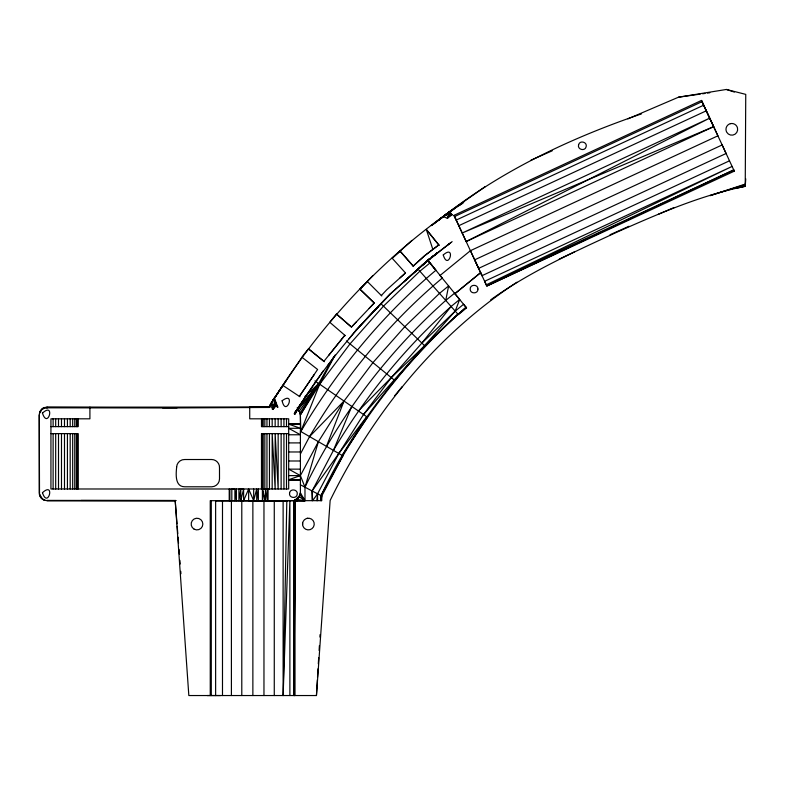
<?xml version="1.0" encoding="UTF-8"?>
<svg xmlns="http://www.w3.org/2000/svg" width="785" height="785" viewBox="0 0 785 785"><rect width="100%" height="100%" fill="white"/><g stroke="black" fill="none" stroke-linecap="round" stroke-linejoin="round"><path stroke-width="1.18" d="M295.003 500.663L294.139 695.539L293.973 500.663M300.4 484.796L304.982 487.2C339.1 416.462 387.211 352.769 445.743 300.429L448.618 285.936L439.472 293.394L404.805 326.658L372.924 362.641L344.026 401.047L318.386 441.68L304.982 487.2L304.982 500.663L294.856 500.634L294.139 695.539L294.228 500.663M210.252 695.539L210.252 500.683L294.139 500.663L294.139 695.539L294.444 500.663L299.37 496.777L300.4 492.882L300.4 414.912L299.37 411.026L297.436 408.956L294.316 413.803L294.924 414.156L297.701 408.592C324.009 366.821 355.634 328.748 390.43 293.816L430.101 258.422M295.003 695.539L295.003 500.182L294.139 695.539L294.552 500.663M294.139 695.539L294.66 500.663M641.482 113.884C572.873 137.355 506.315 168.363 448.451 212.519L443.142 216.66L448.412 212.568L452.013 214.697L447.411 218.25L443.142 216.66L448.794 212.293L450.806 215.6L452.013 214.697L449.638 211.607L431.328 225.619L455.486 207.976M274.269 695.539L274.269 500.663L283.12 500.751L283.12 695.539L286.819 500.683L215.63 500.683L215.63 695.539M283.12 695.539L289.881 500.683L289.881 695.539M302.559 524.615L302.617 523.095M177.017 523.821L175.202 500.683L188.832 695.539L316.443 695.539L317.385 679.702M317.523 677.269L318.033 668.741M318.317 663.865L318.671 657.781M319.102 650.471L319.397 645.594M319.897 637.077L320.045 634.633M316.443 695.539L330.151 500.438C372.571 413.675 435.783 335.342 516.952 282.198M627.882 118.869L678.525 97.183L726.4 89.461L745.75 94.377L745.23 186.31C700.406 195.416 658.527 213.726 616.892 232.183C573.599 252.211 529.571 271.904 490.674 299.841M745.75 178.833L745.23 186.31L735.673 188.4M439.09 219.692L448.363 212.686L447.283 214.06L446.979 213.677C375.76 264.545 316.021 330.505 270.246 404.923L272.974 409.417L274.063 406.071L275.064 405.727L274.456 405.384M333.615 356.89L318.72 383.541L298.123 409.417L297.701 408.592L296.328 411.634L295.464 411.889L294.924 414.156L294.709 413.077L297.917 409.24L298.496 407.435M295.484 411.86L295.346 413.44L294.709 413.077L295.464 411.889L295.003 412.557L295.346 413.44L300.851 403.971M274.426 400.487L274.573 405.207L272.356 409.073L273.72 408.121L274.436 405.462M316.846 500.663L317.572 493.814L338.816 453.495L363.524 414.519L391.264 377.614L421.879 343.074L451.1 306.474L459.647 299.477L454.554 293.217L445.743 300.429L417.581 268.617M175.889 500.663L47.031 500.663C42.861 500.693 39.191 497.052 39.25 492.872L39.25 414.912C39.191 410.732 42.871 407.121 47.031 407.13L269.392 407.13M300.145 494.903C285.603 510.073 301.96 496.581 300.4 492.872L304.982 500.663L294.571 500.447L296.71 499.476L304.982 500.663L300.145 494.903L300.4 492.882M294.767 500.663L304.982 500.663L299.37 496.777L298.094 498.387M89.912 407.13L89.912 418.817L50.937 418.817L50.937 488.986L288.684 488.986L288.684 418.817L249.728 418.817L249.728 407.13L268.97 407.179L271.06 403.5L276.34 406.188L275.211 405.511L273.72 408.121L273.111 407.778L274.269 407.13L274.063 406.071L273.072 407.847L273.494 407.101L274.74 407.189C272.218 408.092 274.22 406.218 272.356 409.073M457.586 206.514L448.451 212.519L451.11 215.384L450.472 214.521L447.411 218.25L448.794 212.293L449.903 214.315M240.809 500.683L243.615 488.986L238.925 488.986L238.925 500.683L240.809 488.986L240.809 500.683L243.625 500.663L248.639 488.986L253.673 500.663L258.363 500.663L258.363 488.986L256.705 500.683L256.695 488.986L253.673 500.663L253.673 488.986M268.97 407.179L274.358 398.123L277.811 407.101L274.573 405.207L270.246 404.923L275.152 405.551L277.811 407.101M272.935 408.072L273.494 407.101L273.72 408.121L272.846 408.259L274.573 405.207L272.856 408.22L275.211 405.511L274.475 400.507M42.262 409.073L39.515 412.9L41.526 409.417L43.126 408.19L47.031 407.395L177.096 407.808M459.647 299.477L455.212 311.115L363.524 414.519M380.97 303.756L421.879 343.074L455.212 311.115L463.582 304.286L466.054 307.288C417.355 349.708 375.76 400.252 342.878 455.84L326.452 446.361L344.026 401.047L314.932 380.921M312.116 500.663L312.116 490.949L333.429 450.384L351.768 406.404L344.026 401.047L309.565 436.578L300.4 453.995M300.4 431.289L309.565 436.578C344.831 377.065 389.095 322.557 442.249 278.116L427.864 260.208L403.725 281.893L428.188 259.874L450.884 242.575M446.371 214.962L446.979 213.677L433.516 223.96M294.316 413.803L294.709 413.077M294.493 413.499L294.748 412.988M300.4 432.319L300.822 431.514C336.736 370.962 381.765 315.501 435.871 270.305L427.835 260.218M445.743 300.429L458.332 314.638L466.545 307.926L466.054 307.288C406.149 360.109 355.095 423.125 321.026 495.659L321.026 500.663M335.146 354.997L319.672 384.199L300.4 414.912C299.939 413.528 299.183 407.513 296.71 410.064M300.4 480.283L288.684 480.283L300.4 479.753L288.684 479.753L300.4 475.612L318.386 441.68L309.565 436.578M274.74 407.189L273.151 407.729L274.367 405.56L273.415 407.248L273.72 408.121L273.494 407.101L272.856 408.2L273.494 407.101L274.191 407.248M273.062 407.866L274.573 405.207M272.974 409.417L275.152 405.551L274.358 398.123L271.06 403.5L273.052 405.286M273.474 405.345L271.06 403.5L272.101 401.665L303.432 355.065L308.476 348.834L324.411 361.738M275.182 405.541L274.269 407.13L275.427 405.089M274.269 407.13L275.407 405.129M300.773 404.059L295.994 411.075L296.573 410.27M300.4 414.912L318.72 383.541L304.943 396.484M447.411 218.25L449.982 213.844L450.462 215.325L452.013 214.697L449.864 214.482L448.794 212.293L450.031 214.717L452.013 214.697L450.806 215.6M273.357 407.356L273.494 407.13M273.278 407.484L274.74 407.101L272.856 407.101L273.631 407.101M271.796 402.322L274.358 398.123L271.06 403.5M44.735 407.847L269.392 407.395M300.145 413.028L318.72 383.541L297.927 409.27L297.289 407.395M333.429 450.384C365.005 396.719 404.726 348.04 451.1 306.474M272.101 401.665L282.865 385.425L299.919 396.739M342.191 455.457L367.38 417.178L351.768 406.404M273.759 399.182L286.456 380.068M314.226 374.563L299.37 396.376L317.611 369.48L301.97 357.244M323.312 370.805L295.003 412.557L295.651 411.615L295.346 413.44L294.856 412.832M297.525 408.848L308.162 393.207M435.871 270.305L427.766 260.424L429.866 258.667L422.094 265.369L427.864 260.208M295.906 411.222L296.455 410.408M299.37 411.026L318.72 383.541M366.693 416.717L338.816 453.495L312.116 490.949L312.646 500.663L317.572 493.814L321.762 496.002L321.762 500.663L215.63 500.683M328.159 364.78L332.762 359.039M348.982 338.865L355.556 330.671L390.43 293.816L429.964 258.55M372.757 275.663L359.981 289.174L374.239 303.01L351.454 327.08L336.471 314.01L329.798 322.292L345.331 335.705M328.552 355.546L344.841 335.283L323.891 361.345L308.476 348.834M394.472 395.993L402.263 386.583M381.333 295.523L386.603 289.91L405.492 272.954L392.176 258.236L400.065 251.092L413.175 266.076L424.685 255.674L438.786 244.92L426.314 229.456L432.859 249.444L424.685 255.674L413.175 266.076M373.14 312.116L355.585 330.662M390.43 293.816L375.495 309.604M351.454 327.08L356.508 321.732M369.195 308.358L374.239 303.01M378.144 306.817L366.968 318.612M358.421 410.987L391.264 377.614L457.783 314.029M445.615 215.728L446.263 215.08L444.771 215.375M294.944 412.704L295.346 413.44L296.328 411.634L295.827 411.34M392.176 258.236L411.958 240.396M400.016 277.89L405.492 272.954M416.757 270.177L427.756 260.267L429.905 263.014L419.867 271.208L383.482 306.14L350.012 343.899L319.672 384.199L300.822 431.514L300.4 415.216M422.094 265.369L449.52 243.635M734.309 171.159L733.739 169.943L486.278 284.847L732.101 166.42L484.61 281.295L486.837 286.044L734.309 171.159L701.476 100.451L713.643 126.65L466.162 241.544L454.005 215.345L701.476 100.451L717.902 135.815L470.411 250.69L440.061 275.466L466.545 307.926M480.626 272.67L454.908 293.678L480.626 272.67L482.01 275.682L729.5 160.807M272.758 407.179L273.631 406.875M428.561 259.786L430.151 258.5M432.142 256.989L433.889 255.616L431.946 257.048M427.766 260.424L429.837 258.697M435.351 254.526L437.245 253.055L435.41 254.399M435.204 254.654L437.068 253.221M435.332 254.595L437.265 253.104M443.142 216.66L448.372 212.647M434.861 254.85L436.803 253.359M432.859 249.444L438.786 244.92M431.76 257.156L437.265 252.956M447.293 245.312L452.14 241.613M438.187 220.389L441.798 217.651M431.927 257.058L433.801 255.655M296.661 410.133L297.927 409.27M449.638 211.607L485.248 186.575M457.527 206.632L462.61 203.276M459.617 205.179L463.68 202.501M39.78 412.812L40.604 412.38M466.162 241.544L709.689 118.142L462.218 233.008L713.643 126.65M296.602 500.438L294.748 500.398L296.71 500.536L294.817 500.408L296.71 499.476L296.71 501.007L294.512 500.987M41.271 410.594L40.251 411.026M629.011 226.257L610.033 234.735M295.297 500.398L296.71 499.495L294.787 500.32L296.71 500.398M559.273 259.079L574.453 251.848M733.739 169.943L486.837 286.044L454.005 215.345L456.203 220.075L703.684 105.19M454.564 216.542L702.035 101.657M458.813 225.688L706.284 110.822M530.915 160.199L552.218 150.808M294.924 500.222L296.495 499.613L294.493 500.487L296.71 500.663L296.239 500.398M296.495 499.613L294.571 500.447L296.71 501.007L295.768 500.398M658.301 214.285L674.05 207.544M306.984 518.424L309.339 518.277A5.848 5.848 0 0 1 313.48 526.921A5.848 5.848 0 0 1 303.942 527.854A5.848 5.848 0 0 1 306.327 518.571L307.808 518.228M678.525 97.183L700.2 94.121M702.614 93.778L705.018 93.435M707.432 93.091L709.836 92.758M741.599 186.536L745.23 186.31L744.788 184.171M294.817 500.408L296.71 500.31L294.787 500.32M295.042 500.398L296.337 500.477M162.505 407.808L269.51 407.464M269.01 407.101L249.728 407.13L270.236 407.121M47.031 500.398L175.879 500.526L81.071 500.438M298.123 409.417L299.242 411.026L298.378 410.594M39.25 414.912L39.515 494.884L41.526 498.387L45.01 500.398M50.937 426.628L78.137 426.628L78.137 418.817M288.684 426.628L261.483 426.628L261.483 418.817M50.937 433.634L78.137 433.634L78.137 488.986M288.684 433.634L261.483 433.634L261.483 488.986M288.684 434.772L300.4 434.772L288.684 428.296L300.4 428.296L288.684 424.135L300.4 424.135L288.684 423.615L300.4 423.625M288.684 442.907L300.4 442.907M288.684 451.974L300.4 451.974M288.684 460.991L300.4 460.991M300.4 469.145L288.684 469.145L300.4 475.612L304.982 487.2L317.572 493.814L317.572 500.663M288.684 475.612L300.4 475.612M40.251 496.768L43.126 499.613L44.735 499.957M47.031 500.663L175.32 500.663M207.171 695.539L220.477 695.539M286.819 500.928L248.639 500.663L248.639 488.986M296.524 500.663L295.513 500.634M294.385 500.967L296.71 501.007L295.248 500.428M295.68 500.644L296.71 500.663M283.12 500.751L285.083 500.801M294.277 500.909L296.71 501.007L296.073 500.663M294.797 500.781L296.71 501.007M726.4 89.461L734.367 92.081M39.515 494.884L40.604 495.443M318.386 441.68L326.452 446.361M394.924 380.588L346.43 340.975M336.471 314.01L351.013 326.707M421.879 343.074L425.284 346.342M373.925 302.716L359.981 289.174L367.292 281.462L381.785 295.965M42.262 498.701L39.78 495.011M297.986 409.721L299.242 411.026M400.065 251.092L413.577 266.537M426.314 229.456L439.188 245.43M274.102 403.794L275.152 405.551L274.299 402.597M450.472 214.521L451.022 215.453M43.126 408.19L43.509 408.936M482.01 275.682L470.421 250.69M273.759 406.62L273.975 407.13M274.986 400.222L276.87 406.532M262.396 500.663L262.386 488.986L265.467 500.663L265.458 488.986L267.4 500.663L267.4 488.986M262.386 488.986L264.437 500.663M177.214 526.254L177.783 533.564M178.067 537.215L178.548 543.308M179.029 549.392L179.412 554.269M179.893 560.353L180.177 564.013M180.756 571.313L180.942 573.756M274.063 406.071L274.112 407.13M243.615 488.986L243.625 500.663M286.505 418.817L286.505 426.628M286.505 433.634L286.505 488.986M283.935 418.817L283.935 426.628M283.935 433.634L283.935 488.986M281.128 418.817L281.128 426.628M281.128 433.634L281.128 488.986M278.155 418.817L278.155 426.628M278.155 433.634L278.155 488.986L275.152 433.634L275.152 488.986L272.179 433.634L272.179 488.986M275.152 418.817L275.152 426.628M272.179 418.817L272.179 426.628M269.441 418.817L269.441 426.628M269.441 433.634L269.441 488.986M268.068 488.986L268.068 500.663M266.959 418.817L266.959 426.628M266.959 433.634L266.959 488.986M264.83 418.817L264.83 426.628M264.83 433.634L264.83 488.986M263.966 695.539L263.966 500.663L252.868 500.683L252.868 695.539M263.201 418.817L263.201 426.628M263.201 433.634L263.201 488.986M262.082 418.817L262.082 426.628M262.082 433.634L262.082 488.986M241.79 500.683L241.79 695.539M236.403 500.683L236.403 488.986L234.911 500.683L234.901 488.986L231.82 488.986L231.82 500.683M231.408 500.683L231.408 695.539M229.877 488.986L229.877 500.683M229.22 488.986L229.22 500.683M222.489 500.683L222.489 695.539M211.283 500.683L211.283 695.539M77.538 418.817L77.538 426.628M77.538 433.634L77.538 488.986M76.42 418.817L76.42 426.628M76.42 433.634L76.42 488.986M74.761 418.817L74.761 426.628M74.761 433.634L74.761 488.986M72.681 418.817L72.681 426.628M72.681 433.634L72.681 488.986M70.179 418.817L70.179 426.628M70.179 433.634L70.179 488.986M67.431 418.817L67.431 426.628M67.431 433.634L67.431 488.986M64.488 418.817L64.488 426.628M64.488 433.634L64.488 488.986M61.485 418.817L61.485 426.628M61.485 433.634L61.485 488.986M58.512 418.817L58.512 426.628M58.512 433.634L58.512 488.986M55.686 418.817L55.686 426.628M55.686 433.634L55.686 488.986M53.115 418.817L53.115 426.628M53.115 433.634L53.115 488.986M47.031 407.13L47.031 408.19M289.547 493.078C288.576 498.043 296.671 499.201 297.24 494.295C298.212 489.33 290.126 488.182 289.547 493.078M176.635 467.006L176.635 467.31C175.968 473.895 174.77 486.769 184.691 486.788L211.813 486.798C215.983 486.759 219.594 483.069 219.506 478.899L219.496 467.703C219.78 463.385 216.012 459.48 211.705 459.51L184.72 459.519C180.56 459.303 176.772 462.846 176.635 467.006M477.967 289.037C478.242 294.071 470.068 294.149 470.166 289.155C469.911 284.121 478.075 284.042 477.967 289.037M42.459 413.106C47.895 430.013 55.607 401.174 42.459 413.106M42.459 492.676C47.885 509.573 55.617 480.763 42.459 492.676M578.594 144.774C577.112 149.582 585.021 151.662 586.13 146.795C587.612 141.997 579.693 139.916 578.594 144.774M321.762 496.002L321.134 500.663L321.026 495.659L342.878 455.84L321.762 496.002M443.25 254.948C448.343 271.796 456.536 243.468 443.25 254.948M282.109 400.772C286.025 418.091 296.279 390.096 282.109 400.772M722.141 144.95L474.66 259.835L478.605 268.372L726.105 153.487L722.141 144.95M730.354 123.677L728.941 124.246A5.848 5.848 0 0 0 726.164 130.801L726.733 132.223A5.848 5.848 0 0 0 737.478 127.867L736.909 126.454A5.848 5.848 0 0 0 730.354 123.677M743.473 184.661L710.091 195.642L745.318 184.661L743.473 184.661M194.081 529.129A5.848 5.848 0 0 0 202.844 524.066A5.848 5.848 0 0 0 194.081 519.003A5.848 5.848 0 0 0 194.081 529.129"/></g></svg>
